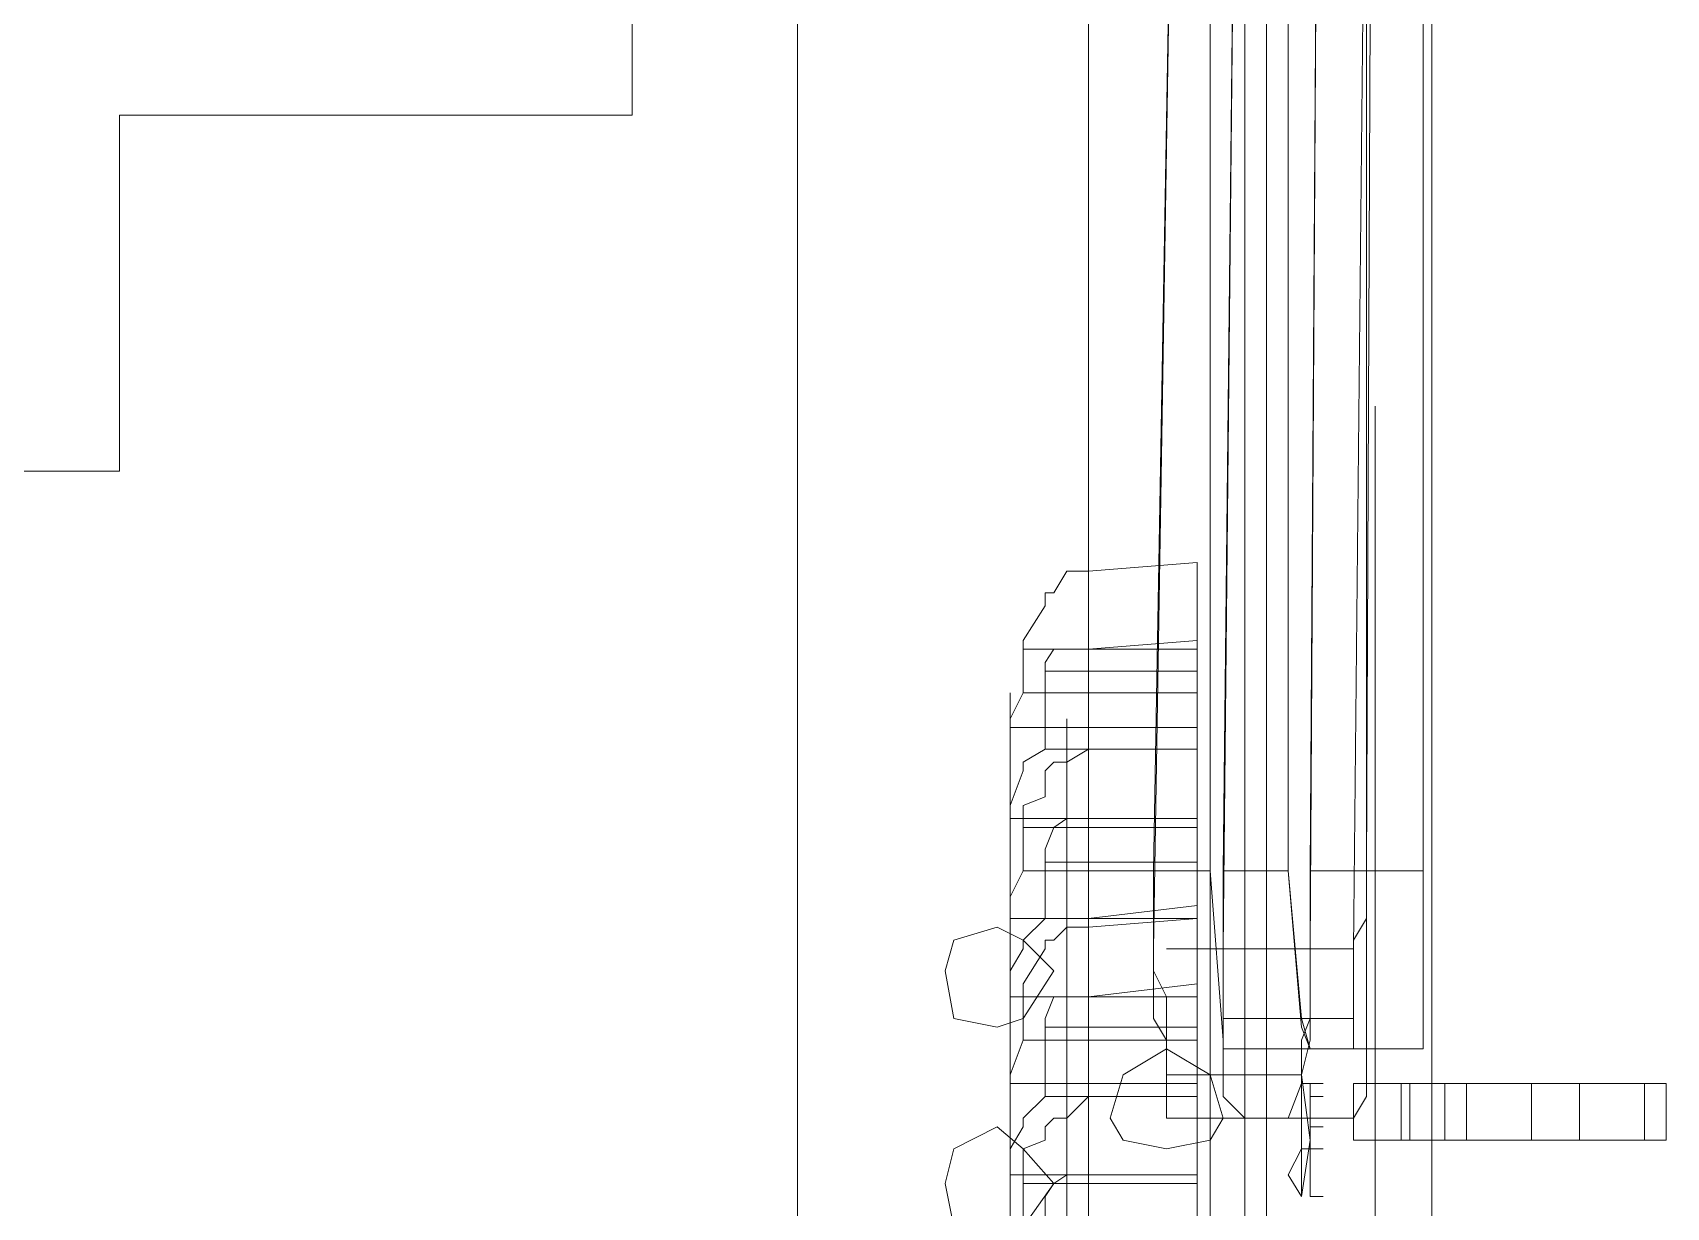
# Model space of a CAD drawing. Header units: millimetres. Extents: x 50 to 186, y -32 to 33.
# Drawn here: x 128.908 to 129.434, y -12.614 to -12.236 of the extents above; entities that cross this region are included whole.
import ezdxf

# ---------------------------------------------------------------- set-up
doc = ezdxf.new("R2010")
doc.units = ezdxf.units.MM
doc.layers.add('Prumada Eletrica', color=40, linetype='Continuous', lineweight=30)

msp = doc.modelspace()

# ---------------------------------------------------------------- linework, layer by layer
at = {"layer": 'Prumada Eletrica', "color": 7, "linetype": 'Continuous', "lineweight": 20, "true_color": 0x000007}
for points in [[(129.24782, -13.00304), (129.24782, -13.00025), (129.24782, -9.31001)], [(129.24782, -9.45667), (129.24782, -12.6776), (129.24782, -12.6776)], [(129.31626, -9.48461), (129.31207, -9.4888), (129.30509, -9.50695), (129.30509, -12.94577), (129.31626, -12.96812), (129.35817, -12.96812)], [(129.35817, -12.57424), (129.35817, -9.50975), (129.35817, -9.50975)], [(129.30509, -9.55305), (129.2981, -9.55305), (129.2981, -12.90387), (129.30509, -12.90387)], [(129.3009, -11.71244), (129.3009, -11.77669), (129.2981, -11.77669), (129.29112, -11.78367), (129.29112, -11.80183), (129.28693, -11.8563), (129.28693, -12.5058), (129.29112, -12.56027), (129.29112, -12.57843), (129.2981, -12.58541), (129.33302, -12.58541), (129.33721, -12.57843), (129.33721, -11.78367), (129.33302, -11.77669)], [(129.28274, -11.77669), (129.28274, -11.78367), (129.27995, -11.79065), (129.27995, -11.8563), (129.26877, -12.5058), (129.26877, -12.55329), (129.27296, -12.56027), (129.27296, -12.58541), (129.27995, -12.58541)], [(129.3009, -11.79904), (129.3009, -11.80183), (129.2981, -11.80602), (129.2981, -11.8563), (129.29112, -12.5058), (129.29112, -12.56306)], [(129.31626, -12.55608), (129.31207, -12.5058), (129.31207, -11.81999), (129.31626, -11.79904)], [(129.35537, -11.79904), (129.35537, -12.56306), (129.31906, -12.56306)], [(129.33023, -12.56306), (129.33302, -12.56306), (129.33302, -12.52814), (129.33721, -12.52116), (129.33721, -12.5058), (129.34001, -11.8563), (129.34001, -11.8158), (129.33721, -11.80602), (129.33721, -11.79904)], [(129.31626, -11.8158), (129.2981, -11.8158), (129.2981, -11.83395), (129.29112, -12.53094), (129.29112, -12.55329), (129.31626, -12.55329)], [(129.31626, -12.55329), (129.33302, -12.55329), (129.33302, -12.53094), (129.34001, -11.83395), (129.34001, -11.8158), (129.31626, -11.8158)], [(129.31626, -12.57144), (129.31626, -12.56027), (129.31906, -12.55329), (129.31906, -12.53094), (129.32325, -11.83395)], [(129.27995, -11.83814), (129.26877, -12.53094), (129.26877, -12.53792), (129.27296, -12.5463), (129.27296, -12.57144)], [(129.27995, -11.8563), (129.28693, -11.8563), (129.28693, -12.5058)], [(129.31207, -12.5058), (129.31207, -11.8563), (129.31207, -11.8563)], [(129.32325, -11.8563), (129.31906, -12.5058), (129.33721, -12.5058), (129.33721, -11.8563)], [(129.34001, -11.8563), (129.35537, -11.8563), (129.35537, -12.5058)], [(129.23385, -11.93731), (129.23385, -11.92055), (129.23385, -11.91636), (129.23665, -11.91217), (129.24084, -11.90519), (129.24782, -11.90519), (129.24782, -12.40942), (129.24084, -12.40942), (129.23665, -12.4164), (129.23385, -12.4164), (129.23385, -12.42059), (129.22687, -12.43177), (129.22687, -12.43456)], [(129.15424, -12.00576), (129.15424, -12.6748), (129.15424, -12.6748)], [(129.34001, -12.76699), (129.34001, -12.35634), (129.34001, -12.35634)], [(129.28274, -12.40663), (129.24782, -12.40942), (129.24782, -12.40942)], [(129.28274, -12.40663), (129.28274, -12.43456), (129.28274, -12.43456)], [(129.24782, -12.46669), (129.24782, -12.43456), (129.23665, -12.43456), (129.23385, -12.43875), (129.23385, -12.46669), (129.22687, -12.47088), (129.22687, -12.47367), (129.22268, -12.48484), (129.22268, -12.48903)], [(129.22687, -12.44853), (129.22687, -12.43456), (129.28274, -12.43456), (129.28274, -12.44853)], [(129.24782, -12.43456), (129.28274, -12.43177), (129.28274, -12.43177)], [(129.28693, -12.43875), (129.28693, -12.90387), (129.28693, -12.93879), (129.29112, -12.95276), (129.34001, -12.95276), (129.34001, -12.8927), (129.33721, -12.8927), (129.33721, -12.79213), (129.34001, -12.79213), (129.34001, -12.76699), (129.34839, -12.76699)], [(129.28274, -12.44154), (129.23385, -12.44154), (129.23385, -12.44154)], [(129.24782, -12.4597), (129.22268, -12.4597), (129.22268, -12.45691), (129.22687, -12.44853), (129.28274, -12.44853), (129.28274, -12.4597)], [(129.22268, -12.44853), (129.22268, -12.95695), (129.22268, -12.95695)], [(129.24084, -12.45691), (129.24084, -12.96114), (129.24084, -12.96114)], [(129.24782, -12.4597), (129.28274, -12.4597), (129.28274, -12.4597)], [(129.28274, -12.4597), (129.28274, -12.48903), (129.28274, -12.48903)], [(129.28274, -12.46669), (129.24782, -12.46669), (129.24084, -12.47088), (129.23665, -12.47088), (129.23385, -12.47367), (129.23385, -12.48205), (129.22687, -12.48484), (129.22687, -12.49183), (129.28274, -12.49183), (129.28274, -12.48903)], [(129.24782, -12.46669), (129.23385, -12.46669), (129.23385, -12.46669)], [(129.28274, -12.46669), (129.24782, -12.46669), (129.24782, -12.46669)], [(129.24782, -12.48903), (129.22268, -12.48903), (129.22268, -12.48903)], [(129.22687, -12.49183), (129.22687, -12.5058), (129.28274, -12.5058), (129.28274, -12.49183)], [(129.24782, -12.52395), (129.24782, -12.48903), (129.24084, -12.48903), (129.23665, -12.49183), (129.23385, -12.49881), (129.23385, -12.503)], [(129.28274, -12.48903), (129.24782, -12.48903), (129.24782, -12.48903)], [(129.24782, -12.48903), (129.28274, -12.48903), (129.28274, -12.48903)], [(129.23385, -12.503), (129.23385, -12.52116), (129.22687, -12.52814), (129.22687, -12.53094), (129.22268, -12.53792), (129.22268, -12.5463)], [(129.28274, -12.503), (129.23385, -12.503), (129.23385, -12.503)], [(129.22687, -12.5058), (129.22268, -12.51418), (129.22268, -12.52116)], [(129.2981, -12.58541), (129.29112, -12.57843), (129.29112, -12.56027), (129.28693, -12.5058), (129.26877, -12.5058), (129.26877, -12.55329), (129.27296, -12.56027), (129.27296, -12.58541), (129.27995, -12.58541)], [(129.28274, -12.5058), (129.28274, -12.51697), (129.28274, -12.51697)], [(129.29112, -12.5058), (129.31207, -12.5058), (129.31207, -12.5058)], [(129.29112, -12.5058), (129.29112, -12.56306), (129.31906, -12.56306)], [(129.31906, -12.56306), (129.31626, -12.55329), (129.31207, -12.5058)], [(129.31626, -12.58541), (129.31626, -12.57144), (129.31906, -12.56027), (129.31906, -12.5058)], [(129.31626, -12.58541), (129.31626, -12.57144), (129.31906, -12.56027), (129.31906, -12.5058)], [(129.33023, -12.56306), (129.33302, -12.56306), (129.33302, -12.52814), (129.33721, -12.52116), (129.33721, -12.5058), (129.35537, -12.5058), (129.35537, -12.56306)], [(129.33302, -12.58541), (129.33721, -12.57843), (129.33721, -12.5058)], [(129.24782, -12.52116), (129.28274, -12.51697), (129.28274, -12.51697)], [(129.28274, -12.51697), (129.28274, -12.54211), (129.28274, -12.54211)], [(129.24782, -12.52116), (129.22268, -12.52116), (129.22268, -12.52116)], [(129.28274, -12.52116), (129.24782, -12.52395), (129.24084, -12.52395), (129.23665, -12.52814), (129.23385, -12.52814), (129.23385, -12.53094), (129.22687, -12.54211), (129.22687, -12.5463), (129.28274, -12.5463), (129.28274, -12.54211)], [(129.24782, -12.52116), (129.23385, -12.52116), (129.23385, -12.52116)], [(129.28274, -12.52116), (129.24782, -12.52116), (129.24782, -12.52116)], [(129.27296, -12.53094), (129.31906, -12.53094), (129.31906, -12.53094)], [(129.27296, -12.53094), (129.31906, -12.53094), (129.31906, -12.53094)], [(129.33302, -12.53094), (129.31207, -12.53094), (129.31207, -12.53094)], [(129.33302, -12.53094), (129.31207, -12.53094), (129.31207, -12.53094)], [(129.24782, -12.5463), (129.22268, -12.5463), (129.22268, -12.5463)], [(129.22687, -12.5463), (129.22687, -12.56027), (129.28274, -12.56027), (129.28274, -12.5463)], [(129.23385, -12.57843), (129.23385, -12.55608), (129.23385, -12.55329), (129.23665, -12.5463), (129.24782, -12.5463), (129.24782, -12.57843)], [(129.28274, -12.54211), (129.24782, -12.5463), (129.24782, -12.5463)], [(129.24782, -12.5463), (129.28274, -12.54211), (129.28274, -12.54211)], [(129.28274, -12.55608), (129.23385, -12.55608), (129.23385, -12.55608)], [(129.31906, -12.56306), (129.31626, -12.55608), (129.31626, -12.55608)], [(129.22687, -12.56027), (129.22268, -12.57144), (129.22268, -12.57424)], [(129.28274, -12.56027), (129.28274, -12.57424), (129.28274, -12.57424)], [(129.27296, -12.57144), (129.31626, -12.57144), (129.31626, -12.57144)], [(129.27296, -12.57144), (129.27995, -12.57144), (129.27995, -12.57144)], [(129.31626, -12.57843), (129.31626, -12.60636), (129.31626, -12.59519), (129.31207, -12.60357), (129.31626, -12.61055), (129.31626, -12.57144), (129.31626, -12.57424), (129.31207, -12.58541), (129.31626, -12.58541)], [(129.31906, -12.57424), (129.31626, -12.57424), (129.31626, -12.57144)], [(129.31626, -12.59239), (129.31626, -12.57144), (129.31906, -12.59239)], [(129.31626, -12.57144), (129.31906, -12.59239), (129.31626, -12.61055), (129.31626, -12.59519), (129.31626, -12.60636), (129.31626, -12.57843), (129.31626, -12.58541)], [(129.24782, -12.57424), (129.22268, -12.57424), (129.22268, -12.57424)], [(129.24782, -12.57424), (129.28274, -12.57424), (129.28274, -12.57424)], [(129.28274, -12.57424), (129.28274, -12.60357), (129.28274, -12.60357)], [(129.31626, -12.57424), (129.31207, -12.58541), (129.31207, -12.58541)], [(129.31906, -12.57424), (129.32325, -12.57424), (129.32325, -12.57424)], [(129.31906, -12.57424), (129.32325, -12.57424), (129.32325, -12.57424)], [(129.34839, -12.59239), (129.34839, -12.57424), (129.34839, -12.57424)], [(129.34839, -12.57424), (129.34839, -12.59239), (129.34839, -12.59239)], [(129.35118, -12.57424), (129.43359, -12.57424), (129.43359, -12.57424)], [(129.35817, -12.59239), (129.35817, -12.57424), (129.35817, -12.57424)], [(129.36236, -12.57424), (129.36236, -12.59239), (129.36236, -12.59239)], [(129.36934, -12.57424), (129.36934, -12.59239), (129.36934, -12.59239)], [(129.39029, -12.57424), (129.39029, -12.59239), (129.39029, -12.59239)], [(129.39029, -12.57424), (129.39029, -12.59239), (129.39029, -12.59239)], [(129.40565, -12.59239), (129.40565, -12.57424), (129.40565, -12.57424)], [(129.42661, -12.57424), (129.42661, -12.59239), (129.42661, -12.59239)], [(129.43359, -12.59239), (129.43359, -12.57424), (129.43359, -12.57424)], [(129.43359, -12.57424), (129.43359, -12.59239), (129.43359, -12.59239)], [(129.24782, -12.60357), (129.22268, -12.60357), (129.22268, -12.59519), (129.22687, -12.5882), (129.22687, -12.58541), (129.23385, -12.57843), (129.24782, -12.57843)], [(129.28274, -12.60636), (129.22687, -12.60636), (129.22687, -12.59519), (129.23385, -12.59239), (129.23385, -12.5882), (129.23665, -12.58541), (129.24084, -12.58541), (129.24782, -12.57843)], [(129.28274, -12.57843), (129.24782, -12.57843), (129.24782, -12.57843)], [(129.28274, -12.57843), (129.24782, -12.57843), (129.24782, -12.57843)], [(129.31626, -12.57843), (129.31626, -12.58541), (129.31626, -12.58541)], [(129.31906, -12.57843), (129.32325, -12.57843), (129.32325, -12.57843)], [(129.31906, -12.57843), (129.32325, -12.57843), (129.32325, -12.57843)], [(129.27995, -12.58541), (129.2981, -12.58541), (129.2981, -12.58541)], [(129.31906, -12.5882), (129.32325, -12.5882), (129.32325, -12.5882)], [(129.31906, -12.5882), (129.32325, -12.5882), (129.32325, -12.5882)], [(129.31906, -12.59239), (129.31626, -12.61055), (129.31626, -12.59239)], [(129.43359, -12.59239), (129.35118, -12.59239), (129.35118, -12.59239)], [(129.35817, -12.77118), (129.35817, -12.59239), (129.35817, -12.59239)], [(129.31626, -12.59519), (129.31906, -12.59519), (129.31906, -12.59519)], [(129.31906, -12.59519), (129.32325, -12.59519), (129.32325, -12.59519)], [(129.31906, -12.59519), (129.32325, -12.59519), (129.32325, -12.59519)], [(129.24782, -12.63849), (129.24782, -12.60357), (129.24084, -12.60357), (129.23665, -12.60636), (129.23385, -12.61055), (129.23385, -12.61754), (129.23385, -12.63569), (129.22687, -12.63849), (129.22687, -12.64547), (129.22268, -12.65245), (129.22268, -12.66084)], [(129.28274, -12.60357), (129.24782, -12.60357), (129.24782, -12.60357)], [(129.24782, -12.60357), (129.28274, -12.60357), (129.28274, -12.60357)], [(129.28274, -12.62731), (129.28274, -12.60357), (129.28274, -12.60357)], [(129.31207, -12.60357), (129.31626, -12.61055), (129.31626, -12.60357)], [(129.22687, -12.60636), (129.22687, -12.62033), (129.22687, -12.62033)], [(129.31906, -12.61055), (129.32325, -12.61055), (129.32325, -12.61055)], [(129.31906, -12.61055), (129.32325, -12.61055), (129.32325, -12.61055)]]:
    msp.add_lwpolyline(points, dxfattribs=at)
for points in [[(128.67236, -11.96665), (128.67236, -12.23063), (128.65699, -12.23063), (128.65699, -12.22086), (128.63604, -12.22086), (128.63604, -12.36752), (128.70029, -12.36752), (128.75058, -12.37729), (128.93634, -12.37729), (128.93634, -12.26276), (129.10116, -12.26276), (129.10116, -11.94849), (128.93634, -11.94849), (128.93634, -11.83395), (128.75058, -11.83395), (128.70029, -11.84792), (128.63604, -11.84792), (128.63604, -11.94849), (128.65001, -11.96665)], [(129.21849, -12.55608), (129.22687, -12.55329), (129.23665, -12.53792), (129.22687, -12.52814), (129.21849, -12.52395), (129.20452, -12.52814), (129.20173, -12.53792), (129.20452, -12.55329)], [(129.27296, -12.59519), (129.28693, -12.59239), (129.29112, -12.58541), (129.28693, -12.57144), (129.27296, -12.56306), (129.259, -12.57144), (129.25481, -12.58541), (129.259, -12.59239)], [(129.31906, -12.61055), (129.31906, -12.57424)], [(129.31906, -12.58541), (129.31906, -12.57424)], [(129.31906, -12.59519), (129.31906, -12.61055), (129.31906, -12.57424)], [(129.33302, -12.59239), (129.35118, -12.59239), (129.35118, -12.57424), (129.33302, -12.57424)], [(129.31626, -12.59239), (129.31626, -12.57843)], [(129.31906, -12.57843), (129.31906, -12.58541)], [(129.31906, -12.5882), (129.31906, -12.57843)], [(129.31906, -12.57843), (129.31906, -12.5882)], [(129.21849, -12.62452), (129.22687, -12.62033), (129.23665, -12.60636), (129.22687, -12.59519), (129.21849, -12.5882), (129.20452, -12.59519), (129.20173, -12.60636), (129.20452, -12.62033)], [(129.31906, -12.58541), (129.31906, -12.59519)], [(129.31906, -12.5882), (129.31906, -12.58541)], [(129.31626, -12.59239), (129.31626, -12.60636)], [(129.31626, -12.59519), (129.31626, -12.60636)]]:
    msp.add_lwpolyline(points, close=True, dxfattribs=at)

doc.saveas('drawing.dxf')
